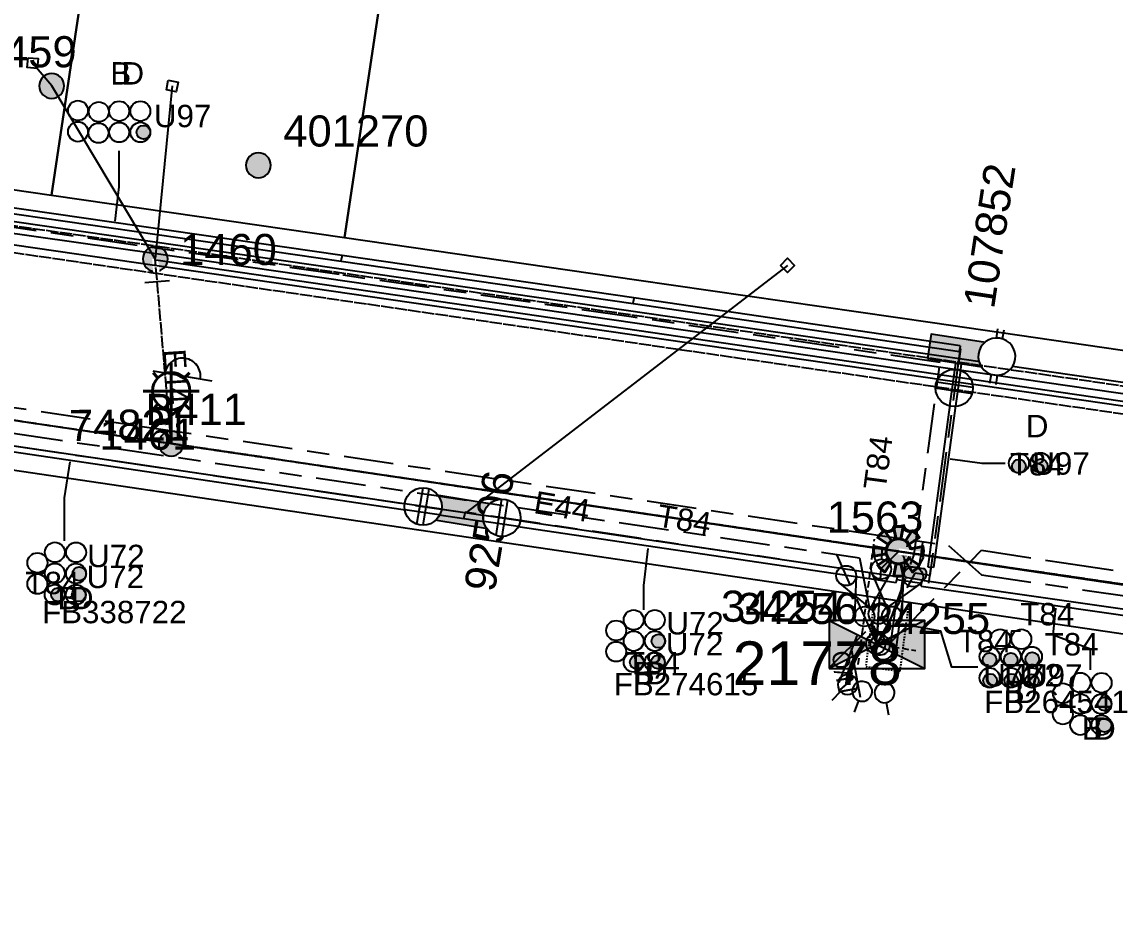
# Model space of a CAD drawing. Header units: metres. Extents: x 303290 to 305422, y 6242588 to 6244350.
# Drawn here: x 304492 to 304579.8, y 6243060.1 to 6243131.3 of the extents above; entities that cross this region are included whole.
import ezdxf
from ezdxf.enums import TextEntityAlignment as Align

# ---------------------------------------------------------------- set-up
doc = ezdxf.new("R2010")
doc.units = ezdxf.units.M
for name, pattern in [('Cable Exist OH', [1, 1, 0]), ('Cable Exist UG', [8.2, 4, -1.2, 1.8, -1.2]), ('DASHED', [0.75, 0.5, -0.25]), ('HIDDEN', [0.375, 0.25, -0.125]), ('HIDDEN2', [0.1875, 0.125, -0.0625])]:
    doc.linetypes.add(name, pattern=pattern)
doc.layers.get('0').update_dxf_attribs({"color": 6})
for name, color, linetype in [('Cadastre Land Parcels_SP_EXT', 9, 'Continuous'), ('Cadastre Other Property_SP_EXT', 9, 'HIDDEN'), ('Duct_SP_EXT', 7, 'Continuous'), ('Equip_HV_EXT', 7, 'Continuous'), ('Equip_LV_EXT', 7, 'Continuous'), ('Equip_SP_HV_EXT', 7, 'Continuous'), ('Equip_SP_SL_EXT', 7, 'Continuous'), ('Mains_HV_EXT', 7, 'Continuous'), ('Mains_LV_EXT', 7, 'Continuous'), ('Mains_SL_EXT', 7, 'Continuous'), ('Mains_TR_EXT', 7, 'Continuous'), ('OH_Details_SP_MISC', 7, 'Continuous'), ('Services_SP_EXT', 7, 'Continuous'), ('Sub_SP_EXT', 7, 'Continuous'), ('SupportsOH_SP_TR_HV_LV_SL_EXT', 7, 'Continuous'), ('SupportsUG_SP_LV_EXT', 7, 'Continuous'), ('Trench_SP_EXT', 7, 'Continuous'), ('UNKNOWN_FEATURES', 1, 'DASHED')]:
    doc.layers.add(name, color=color, linetype=linetype)
doc.styles.add('iecARIAL', font='arial.ttf', dxfattribs={"height": 2})
doc.styles.add('POLE_LABEL', font='arial.ttf')
doc.styles.get("Standard").update_dxf_attribs({"font": 'arial.ttf'})
doc.styles.add('SWITCH_LABEL', font='arial.ttf', dxfattribs={"height": 2.5})
doc.linetypes.add('Cable E OH', pattern='A,9.4,["E",Standard,S=1.7,R=0,X=0,Y=-1],0', length=9.4)
doc.linetypes.add('Cable P UG', pattern='A,6,-0.5,["P",Standard,S=1.7,R=0,X=0.5,Y=-1],-2.9', length=9.4)

# ---------------------------------------------------------------- blocks, each defined once
blk = doc.blocks.new('SUB_PADMOUNT_EXT')
for points in [[(0, 0), (-3.84, 1.92), (-3.84, -1.92)], [(0, 0), (3.84, 1.92), (3.84, -1.92)]]:
    blk.add_hatch(color=256).paths.add_polyline_path(points)
for p, q in [((3.84, 1.92), (-3.84, -1.92)), ((-3.84, 1.92), (3.84, -1.92))]:
    blk.add_line(p, q)
blk.add_lwpolyline([(-3.84, -1.92), (3.84, -1.92), (3.84, 1.92), (-3.84, 1.92)], close=True)
for tag, height, flags, p in [('ASSET_NUM', 3.5, 8, (2, 2)), ('STREET_CODE', 0.2, 9, (1.5, 0)), ('OPERATING_VOLTAGE', 0.2, 9, (1.5, -0.6)), ('ORIENTATION', 0.2, 9, (1.5, -0.8)), ('CONSTRUCTED_VOLTAGE', 0.2, 9, (1.5, -0.2)), ('NO_PHASES', 0.2, 9, (1.5, -0.4)), ('OWNED_BY', 0.2, 9, (1.5, -1)), ('OPERATED_BY', 0.2, 9, (1.5, -1.2)), ('SECONDARY_VOLTAGE', 0.2, 9, (1.5, -1.6)), ('STATE', 0.2, 9, (1.5, -1.8)), ('MAINTAINED_BY', 0.2, 9, (1.5, -1.4)), ('SUBSTATION_TYPE', 0.2, 9, (1.5, -2.2)), ('USAGE', 0.2, 9, (1.5, -2.4)), ('PARENT', 0.2, 9, (1.5, -2)), ('LEGEND', 0.2, 9, (1.5, -2.6)), ('Z', 0.2, 1, (1.5, -3.6)), ('STREETNAME', 0.2, 9, (1.5, -3)), ('SUBURB', 0.2, 9, (1.5, -3.2)), ('LOCATION', 0.2, 9, (1.5, -2.8)), ('NOTES', 0.2, 9, (1.5, -3.4))]:
    blk.add_attdef(tag, text='', height=height, dxfattribs=dict(flags=flags)).set_placement(p, align=Align.MIDDLE_LEFT)
blk = doc.blocks.new('PILLAR_EXT')
blk.add_hatch(color=256).paths.add_polyline_path([(-2.475, 0.99), (-2.475, -0.99), (2.475, -0.99), (2.475, 0.99)])
blk.add_lwpolyline([(-2.475, -0.99), (2.475, -0.99), (2.475, 0.99), (-2.475, 0.99)], close=True)
at = {"style": 'iecARIAL', "flags": 8}
blk.add_attdef('ASSET_NUM', (1.5, 3.5), '', height=2.5, dxfattribs=at)
for tag, p, flags in [('OWNED_BY', (0, -0.2), 9), ('STATE', (0, -0.4), 9), ('SUPPORT_TYPE', (0, -0.6), 9), ('USAGE', (0, -0.8), 9), ('LEGEND', (0, -1), 9), ('STREETNAME', (0, -1.8), 9), ('LOCATION', (0, -1.2), 9), ('NOTES', (0, -1.4), 9), ('PARENT', (0, -1.6), 9), ('SUBURB', (0, -2), 1)]:
    blk.add_attdef(tag, p, '', height=0.2, dxfattribs=dict(flags=flags))
blk = doc.blocks.new('DUCT_EXT')
blk.add_circle((0, 0.8), 0.8)
at = {"flags": 1}
blk.add_attdef('Z', (0, 0), '', height=0.2, dxfattribs=at)
at = {"flags": 9}
for tag, p in [('DUCT_CODE', (0, 0)), ('XSECT_TYPE', (0, -0.2)), ('STATE', (0, -0.6)), ('FB_REFERENCE', (0, -0.4)), ('NOTES', (0, -0.8))]:
    blk.add_attdef(tag, text='', height=0.2, dxfattribs=at).set_placement(p, align=Align.MIDDLE_LEFT)
blk = doc.blocks.new('SL_LANTERN_EXT')
at = {"lineweight": 40}
for p, q in [((0, 1.968), (0, 6.468)), ((-1.459, 5.676), (-1.061, 5.278)), ((1.458, 5.676), (1.06, 5.278)), ((-2.25, 4.218), (2.25, 4.218)), ((-1.459, 2.759), (-1.061, 3.157)), ((0, 0), (0, 2.721)), ((1.458, 2.759), (1.06, 3.157))]:
    blk.add_line(p, q, dxfattribs=at)
blk.add_circle((0, 4.218), 1.5, dxfattribs=at)
at = {"style": 'iecARIAL', "flags": 8}
blk.add_attdef('ASSET_NUM', (1.5, 1.5), '', height=2.5, dxfattribs=at)
for tag, p, height, flags in [('CONSTRUCTED_VOLTAGE', (0.981, -0.653), 0.2, 9), ('CONTROL_TYPE', (0.981, -0.853), 0.2, 9), ('LANTERN_PURPOSE', (0.981, -1.053), 0.2, 9), ('LNUMBER', (2.181, -3.253), 2.5, 8), ('OPERATING_VOLTAGE', (0.981, -1.653), 0.2, 9), ('ORIENTATION', (0.981, -1.853), 0.2, 9), ('LANTERN_TYPE', (0.981, -1.253), 0.2, 9), ('NO_PHASES', (0.981, -1.453), 0.2, 9), ('OWNED_BY', (0.981, -2.053), 0.2, 9), ('STATE', (0.981, -2.253), 0.2, 9), ('CEXIST', (0.981, -2.653), 0.2, 9), ('USAGE', (0.981, -2.453), 0.2, 9), ('CNEW', (0.981, -2.853), 0.2, 9), ('CNUMBER', (0.981, -3.053), 0.2, 9), ('CREMOVE', (0.981, -3.253), 0.2, 9), ('CREPLACE', (0.981, -3.453), 0.2, 9), ('LKINGHEIGHT', (0.981, -3.653), 0.2, 9), ('LBRACKET', (0.981, -3.853), 0.2, 9), ('LBRACKETVOCAB', (0.981, -4.053), 0.2, 9), ('LCATEGORY', (0.981, -4.253), 0.2, 9), ('LCHARGE1', (0.981, -4.453), 0.2, 9), ('LCHARGE1PERCENT', (0.981, -4.653), 0.2, 9), ('LCHARGE2', (0.981, -4.853), 0.2, 9), ('LCHARGE2PERCENT', (0.981, -5.053), 0.2, 9), ('LCHARGE3', (0.981, -5.253), 0.2, 9), ('LCHARGE3PERCENT', (0.981, -5.453), 0.2, 9), ('LEXIST', (0.981, -5.653), 0.2, 9), ('LLAMP', (0.981, -5.853), 0.2, 9), ('LLAMPVOCAB', (0.981, -6.053), 0.2, 9), ('LMAST', (0.981, -6.253), 0.2, 9), ('LMASTVOCAB', (0.981, -6.453), 0.2, 9), ('LNEW', (0.981, -6.653), 0.2, 9), ('LANTNUMBER', (0.981, -6.853), 0.2, 9), ('LOUTREACH', (0.981, -7.253), 0.2, 9), ('LOUTREACHVOCAB', (0.981, -7.453), 0.2, 9), ('LRATECODE', (0.981, -7.653), 0.2, 9), ('LREMOVE', (0.981, -7.853), 0.2, 9), ('LREPLACE', (0.981, -8.053), 0.2, 9), ('LTYPE', (0.981, -8.253), 0.2, 9), ('LTYPEVOCAB', (0.981, -8.453), 0.2, 9), ('LEGEND', (0.981, -8.653), 0.2, 9), ('LOCATION', (0.981, -8.853), 0.2, 9), ('STREETNAME', (0.981, -9.253), 0.2, 9), ('SUBURB', (0.981, -9.453), 0.2, 1), ('NOTES', (0.981, -9.053), 0.2, 9)]:
    blk.add_attdef(tag, p, '', height=height, dxfattribs=dict(flags=flags))
blk = doc.blocks.new('SL_NIGHTWATCH_EXT')
at = {"lineweight": 40}
h = blk.add_hatch(color=256, dxfattribs=at)
h.paths.add_polyline_path([(0.387, 1.962, 0.098491), (-0.394, 1.961), (-0.197, 0.98, -0.098491), (0.193, 0.981)])
h.paths.add_polyline_path([(0.554, 0.832, -0.098491), (0.83, 0.557), (1.661, 1.114, 0.098491), (1.108, 1.665)])
h.paths.add_polyline_path([(0.98, 0.197, -0.098491), (0.981, -0.193), (1.962, -0.387, 0.098491), (1.961, 0.394)])
h.paths.add_polyline_path([(0.832, -0.554, -0.098491), (0.557, -0.83), (1.114, -1.661, 0.098491), (1.665, -1.108)])
h.paths.add_polyline_path([(-0.193, -0.981), (-0.387, -1.962, 0.098491), (0.394, -1.961), (0.197, -0.98, -0.098491)])
h.paths.add_polyline_path([(-0.83, -0.557), (-1.661, -1.114, 0.098491), (-1.108, -1.665), (-0.554, -0.832, -0.098491)])
h.paths.add_polyline_path([(-0.981, 0.193), (-1.962, 0.387, 0.098491), (-1.961, -0.394), (-0.98, -0.197, -0.098491)])
h.paths.add_polyline_path([(-1.114, 1.661, 0.098491), (-1.665, 1.108), (-0.832, 0.554, -0.098491), (-0.557, 0.83)])
for p, q in [((-1.165, 1.626), (-1.165, 1.626, 0)), ((-1.103, 1.644), (-1.103, 1.644, 0)), ((1.082, 1.626), (1.082, 1.626, 0)), ((-0.856, -0.574), (-0.856, -0.574, 0)), ((0.819, -0.574), (0.819, -0.574, 0)), ((1.965, -0.374), (1.965, -0.374, 0)), ((1.131, -1.65), (1.131, -1.65, 0))]:
    blk.add_line(p, q, dxfattribs=at)
for points in [[(-0.197, 0.98, -0.098491), (0.193, 0.981), (0.387, 1.962, 0.098491), (-0.394, 1.961)], [(-0.557, 0.83, 0.098491), (-0.832, 0.554), (-1.665, 1.108, -0.098491), (-1.114, 1.661)], [(0.83, 0.557), (1.661, 1.114, 0.098491), (1.108, 1.665), (0.554, 0.832, -0.098491)], [(-0.981, 0.193, 0.098491), (-0.98, -0.197), (-1.961, -0.394, -0.098491), (-1.962, 0.387)], [(0.981, -0.193), (1.962, -0.387, 0.098491), (1.961, 0.394), (0.98, 0.197, -0.098491)], [(-0.83, -0.557, 0.098491), (-0.554, -0.832), (-1.108, -1.665, -0.098491), (-1.661, -1.114)], [(0.557, -0.83), (1.114, -1.661, 0.098491), (1.665, -1.108), (0.832, -0.554, -0.098491)], [(0.197, -0.98), (0.394, -1.961, -0.098491), (-0.387, -1.962), (-0.193, -0.981, 0.098491)]]:
    blk.add_lwpolyline(points, format="xyb", close=True, dxfattribs=at)
blk.add_circle((0, 0), 1, dxfattribs=at)
blk = doc.blocks.new('CCP_EXT')
at = {"flags": 9}
for tag, p in [('STATE', (0, -1.8)), ('USAGE', (0, -1.2)), ('LEGEND', (0, -1.4)), ('LIFE_SUPPORT', (0, -1.6)), ('NOTES', (0, -2))]:
    blk.add_attdef(tag, text='', height=0.2, dxfattribs=at).set_placement(p, align=Align.MIDDLE_LEFT)
blk.add_wipeout([(0, 0.566), (0.566, 0), (0, -0.566), (-0.566, 0)])
blk.add_lwpolyline([(-0.566, 0), (0, 0.566), (0.566, 0), (0, -0.566), (-0.566, 0)])
at = {"flags": 1}
blk.add_attdef('Z', (0, 0), '', height=0.2, dxfattribs=at)
at = {"flags": 9}
for tag, p in [('CCP_TYPE', (0, 0)), ('OPERATING_VOLTAGE', (0, -0.6)), ('ORIENTATION', (0, -0.8)), ('CONSTRUCTED_VOLTAGE', (0, -0.2)), ('NO_PHASES', (0, -0.4)), ('OWNED_BY', (0, -1))]:
    blk.add_attdef(tag, text='', height=0.2, dxfattribs=at).set_placement(p, align=Align.MIDDLE_LEFT)
blk = doc.blocks.new('POLE_EXT')
blk.add_hatch(color=256).paths.add_polyline_path([(-1, 0, 1), (1, 0, 1)])
blk.add_lwpolyline([(-1, 0, 1), (1, 0, 1)], format="xyb", close=True)
for tag, height, flags, p in [('pNumber', 2.5, 8, (-17.84, 2.067)), ('OWNED_BY', 0.2, 9, (1.355, -0.4)), ('SPECIAL_USE', 0.2, 9, (1.355, -0.8)), ('PARENT', 0.2, 9, (1.355, -0.6)), ('cLV', 0.2, 9, (1.355, -1.4)), ('STATE', 0.2, 9, (1.355, -1)), ('hDepth', 0.2, 9, (1.355, -1.6)), ('hDia', 0.2, 9, (1.355, -1.8)), ('USAGE', 0.2, 9, (1.355, -1.2)), ('cHV', 0.2, 9, (1.355, -2)), ('LBRACKET', 0.2, 9, (1.355, -2.2)), ('LExisting', 0.2, 9, (1.355, -2.4)), ('LANTNUMBER', 0.2, 9, (1.355, -2.6)), ('cLinedev', 0.2, 9, (1.355, -3.4)), ('LOther', 0.2, 9, (1.355, -2.8)), ('LRemove', 0.2, 9, (1.355, -3)), ('LEGEND', 0.2, 9, (1.355, -3.2)), ('LOCATION', 0.2, 9, (1.355, -3.6)), ('pExisting', 0.2, 9, (1.355, -3.8)), ('pFooting', 0.2, 9, (1.355, -4.4)), ('PFNUMBER', 0.2, 9, (1.355, -4)), ('NEWPFNUMBER', 0.2, 9, (1.355, -4.2)), ('pNew', 0.2, 9, (1.355, -4.6)), ('pRelocate', 0.2, 9, (1.355, -5)), ('pRemove', 0.2, 9, (1.355, -5.2)), ('cspan', 0.2, 9, (1.355, -6)), ('STREETNAME', 0.2, 9, (1.355, -6.2)), ('pReplace', 0.2, 9, (1.355, -5.4)), ('pStay', 0.2, 9, (1.355, -5.6)), ('pType', 0.2, 9, (1.355, -5.8)), ('SUBURB', 0.2, 9, (1.355, -6.4)), ('OPERATED_BY', 0.2, 9, (1.355, -7.014)), ('NOTES', 0.2, 9, (1.355, -6.6)), ('MAINTAINED_BY', 0.2, 9, (1.355, -6.814))]:
    blk.add_attdef(tag, text='', height=height, dxfattribs=dict(flags=flags)).set_placement(p, align=Align.MIDDLE_LEFT)
at = {"style": 'POLE_LABEL'}
for tag, height, flags, p in [('ASSET_NUM', 2.5, 8, (2, 2)), ('STRUCTURE_PLANT_NUMBER', 0.2, 9, (1.355, 0.028)), ('STREET_CODE', 0.2, 9, (1.355, -0.2))]:
    blk.add_attdef(tag, text='', height=height, dxfattribs=dict(at, flags=flags)).set_placement(p, align=Align.MIDDLE_LEFT)
at = {"flags": 1}
blk.add_attdef('Z', (1.355, -7.328), '', height=0.2, dxfattribs=at)
blk = doc.blocks.new('LV_STJ_EXT')
h = blk.add_hatch(color=256)
edge = h.paths.add_edge_path()
edge.add_ellipse((-0.586, 0.131), major_axis=(0.226, 0.226), ratio=1, start_angle=44.99996, end_angle=135)
edge.add_line((-0.906, 0.131), (-0.906, -0.131))
edge.add_ellipse((-0.586, -0.131), major_axis=(0.226, 0.226), ratio=1, start_angle=134.99996, end_angle=225)
edge.add_line((-0.586, -0.451), (0.586, -0.451))
edge.add_ellipse((0.586, -0.131), major_axis=(-0.226, 0.226), ratio=1, start_angle=134.99996, end_angle=225)
edge.add_line((0.906, -0.131), (0.906, 0.131))
edge.add_ellipse((0.586, 0.131), major_axis=(-0.226, 0.226), ratio=1, start_angle=224.99996, end_angle=315)
edge.add_line((0.586, 0.451), (-0.586, 0.451))
blk.add_lwpolyline([(-0.906, 0.131), (-0.906, -0.131, 0.414214), (-0.586, -0.451), (0.586, -0.451, 0.414214), (0.906, -0.131), (0.906, 0.131, 0.414214), (0.586, 0.451), (-0.586, 0.451, 0.414214)], format="xyb", close=True)
at = {"flags": 1}
blk.add_attdef('Z', (0, 0), '', height=0.2, dxfattribs=at)
at = {"flags": 9}
for tag, p in [('ORIENTATION', (0, 0)), ('USAGE', (0, -0.2)), ('LEGEND', (0, -0.4)), ('NOTES', (0, -0.6))]:
    blk.add_attdef(tag, text='', height=0.2, dxfattribs=at).set_placement(p, align=Align.MIDDLE_LEFT)
blk = doc.blocks.new('LV_UG_LINKS_CLOSED_EXT')
blk.add_wipeout([(-1.056, 1.057), (-1.18, 0.916), (-1.286, 0.761), (-1.371, 0.594), (-1.435, 0.417), (-1.476, 0.234), (-1.493, 0.047), (-1.487, -0.14), (-1.458, -0.326), (-1.406, -0.506), (-1.331, -0.678), (-1.236, -0.839), (-1.121, -0.988), (-0.988, -1.12), (-0.84, -1.235), (-0.679, -1.331), (-0.506, -1.406), (-0.326, -1.458), (-0.141, -1.487), (0.047, -1.493), (0.233, -1.476), (0.416, -1.435), (0.593, -1.371), (0.76, -1.286), (0.915, -1.181), (1.056, -1.057), (1.18, -0.916), (1.286, -0.761), (1.371, -0.594), (1.435, -0.417), (1.476, -0.234), (1.493, -0.047), (1.487, 0.14), (1.458, 0.326), (1.406, 0.506), (1.331, 0.678), (1.236, 0.839), (1.121, 0.988), (0.988, 1.12), (0.84, 1.235), (0.679, 1.331), (0.506, 1.406), (0.326, 1.458), (0.141, 1.487), (-0.047, 1.493), (-0.233, 1.476), (-0.416, 1.435), (-0.593, 1.371), (-0.76, 1.286), (-0.915, 1.181)])
for p, q in [((-0.25, -1.479), (-0.25, 1.479)), ((0.25, -1.479), (0.25, 1.479))]:
    blk.add_line(p, q)
blk.add_circle((0, 0), 1.5)
at = {"flags": 9}
for tag, p in [('ACTUAL_STATUS', (0, 0)), ('OPERATING_VOLTAGE', (0, -0.6)), ('ORIENTATION', (0, -0.8)), ('CONSTRUCTED_VOLTAGE', (0, -0.2)), ('NO_PHASES', (0, -0.4)), ('STATE', (0, -1)), ('SWITCH_TYPE', (0, -1.2)), ('USAGE', (0, -1.4)), ('NOTES', (0, -1.6))]:
    blk.add_attdef(tag, text='', height=0.2, dxfattribs=at).set_placement(p, align=Align.MIDDLE_LEFT)
at = {"flags": 1}
blk.add_attdef('Z', (0, 0), '', height=0.2, dxfattribs=at)
blk = doc.blocks.new('LV_UG_DFUSE_CLOSED_EXT')
for points in [[(1, 0), (0, 0)], [(5.04, 0.726), (2.156, -0.717)], [(5.049, -0.707), (2.156, 0.717)], [(6.2, 0.013), (7.2, 0.013)]]:
    blk.add_lwpolyline(points)
for centre in [(1.8, 0), (5.4, 0.011)]:
    blk.add_circle(centre, 0.8)
at = {"flags": 9}
for tag, p in [('ACTUAL_STATUS', (0, 0)), ('OPERATING_VOLTAGE', (0, -0.6)), ('ORIENTATION', (0, -0.8)), ('CONSTRUCTED_VOLTAGE', (0, -0.2)), ('NO_PHASES', (0, -0.4)), ('STATE', (0, -1)), ('SWITCH_TYPE', (0, -1.2)), ('USAGE', (0, -1.4)), ('NOTES', (0, -1.6))]:
    blk.add_attdef(tag, text='', height=0.2, dxfattribs=at).set_placement(p, align=Align.MIDDLE_LEFT)
at = {"flags": 1}
blk.add_attdef('Z', (0, 0), '', height=0.2, dxfattribs=at)
blk = doc.blocks.new('LV_UG_LINKS_OPEN_EXT')
for p, q in [((-0.249, 1.473), (-0.249, 2.22)), ((0.249, 1.473), (0.249, 2.22)), ((-0.249, -1.473), (-0.249, -2.22)), ((0.249, -1.473), (0.249, -2.22))]:
    blk.add_line(p, q)
at = {"flags": 9}
for tag, p in [('ACTUAL_STATUS', (0, 0)), ('OPERATING_VOLTAGE', (0, -0.6)), ('ORIENTATION', (0, -0.8)), ('CONSTRUCTED_VOLTAGE', (0, -0.2)), ('NO_PHASES', (0, -0.4)), ('STATE', (0, -1)), ('SWITCH_TYPE', (0, -1.2)), ('USAGE', (0, -1.4)), ('NOTES', (0, -1.6))]:
    blk.add_attdef(tag, text='', height=0.2, dxfattribs=at).set_placement(p, align=Align.MIDDLE_LEFT)
at = {"flags": 1}
blk.add_attdef('Z', (0, 0), '', height=0.2, dxfattribs=at)
blk.add_wipeout([(-0.249, 1.473), (-0.432, 1.43), (-0.608, 1.365), (-0.774, 1.278), (-0.928, 1.171), (-1.067, 1.045), (-1.19, 0.903), (-1.294, 0.747), (-1.377, 0.579), (-1.439, 0.402), (-1.478, 0.218), (-1.494, 0.031), (-1.486, -0.156), (-1.455, -0.341), (-1.4, -0.521), (-1.324, -0.692), (-1.227, -0.853), (-1.11, -1), (-0.976, -1.131), (-0.827, -1.244), (-0.664, -1.338), (-0.491, -1.411), (-0.311, -1.461), (-0.125, -1.489), (0.062, -1.493), (0.249, -1.473), (0.432, -1.43), (0.608, -1.365), (0.774, -1.278), (0.928, -1.171), (1.067, -1.045), (1.19, -0.903), (1.294, -0.747), (1.377, -0.579), (1.439, -0.402), (1.478, -0.218), (1.494, -0.031), (1.486, 0.156), (1.455, 0.341), (1.4, 0.521), (1.324, 0.692), (1.227, 0.853), (1.11, 1), (0.976, 1.131), (0.827, 1.244), (0.664, 1.338), (0.491, 1.411), (0.311, 1.461), (0.125, 1.489), (-0.062, 1.493)])
blk.add_lwpolyline([(0, -1.494, 1), (0, 1.494, 1)], format="xyb", close=True)
blk = doc.blocks.new('HV_USL_CLOSED_EXT')
blk.add_line((2.4, 5.5), (-2.4, 5.5))
blk.add_lwpolyline([(1.44, 5.5, 0.414214), (0, 6.94, 0.414214), (-1.44, 5.5)], format="xyb")
for tag, height, flags, p in [('ASSET_NUM', 2.5, 8, (2, 2)), ('STREET_CODE', 0.2, 9, (1.5, 0)), ('ACTUAL_STATUS', 0.2, 9, (1.5, -0.2)), ('OPERATING_VOLTAGE', 0.2, 9, (1.5, -0.8)), ('CONSTRUCTED_VOLTAGE', 0.2, 9, (1.5, -0.4)), ('NO_PHASES', 0.2, 9, (1.5, -0.6)), ('ORIENTATION', 0.2, 9, (1.5, -1)), ('OWNED_BY', 0.2, 9, (1.5, -1.2)), ('OPERATED_BY', 0.2, 9, (1.5, -1.4)), ('STATE', 0.2, 9, (1.5, -1.8)), ('MAINTAINED_BY', 0.2, 9, (1.5, -1.6)), ('SWITCH_TYPE', 0.2, 9, (1.5, -2)), ('USAGE', 0.2, 9, (1.5, -2.2)), ('LEGEND', 0.2, 9, (1.5, -2.4)), ('LOCATION', 0.2, 9, (1.5, -2.6)), ('Z', 0.2, 1, (1.5, -3.6)), ('STREETNAME', 0.2, 9, (1.5, -2.8)), ('SUBURB', 0.2, 9, (1.5, -3)), ('NOTES', 0.2, 9, (1.5, -3.2)), ('LABEL_ALIGNMENT', 0.2, 9, (1.5, -3.4))]:
    blk.add_attdef(tag, text='', height=height, dxfattribs=dict(flags=flags)).set_placement(p, align=Align.MIDDLE_LEFT)
blk = doc.blocks.new('SWG_HOLEC_SU_NO_EXT')
blk.add_line((1.8, -2), (5.8, -2))
for points in [[(1, 0), (0, 0)], [(6.6, 0), (7.6, 0)]]:
    blk.add_lwpolyline(points)
for points in [[(1.8, -0.8, 1), (1.8, 0.8, 1)], [(5.8, -0.8, 1), (5.8, 0.8, 1)]]:
    blk.add_lwpolyline(points, format="xyb", close=True)
at = {"insert": (5.311, -3.639), "char_height": 1.4, "width": 3.88632, "attachment_point": 1, "rotation": 180}
blk.add_mtext('{\\fArial|b0|i0|c0|p34;N/O}', dxfattribs=at)
at = {"style": 'SWITCH_LABEL', "flags": 8}
blk.add_attdef('ASSET_NUM', text='', height=2.5, rotation=179.95437, dxfattribs=at).set_placement((-2.4, 0), align=Align.MIDDLE_LEFT)
at = {"flags": 1}
blk.add_attdef('Z', (0, 0), '', height=0.2, dxfattribs=at)
at = {"flags": 9}
for tag, p in [('ACTUAL_STATUS', (0, -0.4)), ('CONSTRUCTED_VOLTAGE', (0, -0.6)), ('NO_PHASES', (0, -0.8)), ('OPERATING_VOLTAGE', (0, -1)), ('ORIENTATION', (0, -1.2)), ('OWNED_BY', (0, -1.4)), ('STATE', (0, -1.8)), ('PARENT', (0, -1.6)), ('SWITCH_TYPE', (0, -2)), ('STREETNAME', (0, -2.6)), ('USAGE', (0, -2.2)), ('LOCATION', (0, -2.4)), ('SUBURB', (0, -2.8)), ('NOTES', (0, -3))]:
    blk.add_attdef(tag, text='', height=0.2, dxfattribs=at).set_placement(p, align=Align.MIDDLE_LEFT)
at = {"style": 'SWITCH_LABEL', "flags": 9}
blk.add_attdef('STREET_CODE', text='', height=0.2, dxfattribs=at).set_placement((0, -0.2), align=Align.MIDDLE_LEFT)
blk = doc.blocks.new('SWG_HOLEC_SU_EXT')
blk.add_line((1.8, -2), (5.8, -2))
for points in [[(1, 0), (0, 0)], [(6.6, 0), (7.6, 0)]]:
    blk.add_lwpolyline(points)
for points in [[(1.8, -0.8, 1), (1.8, 0.8, 1)], [(5.8, -0.8, 1), (5.8, 0.8, 1)]]:
    blk.add_lwpolyline(points, format="xyb", close=True)
at = {"style": 'SWITCH_LABEL', "flags": 8}
blk.add_attdef('ASSET_NUM', text='', height=2.5, rotation=179.95437, dxfattribs=at).set_placement((-2.4, 0), align=Align.MIDDLE_LEFT)
at = {"flags": 1}
blk.add_attdef('Z', (0, 0), '', height=0.2, dxfattribs=at)
at = {"flags": 9}
for tag, p in [('ACTUAL_STATUS', (0, -0.4)), ('CONSTRUCTED_VOLTAGE', (0, -0.6)), ('NO_PHASES', (0, -0.8)), ('OPERATING_VOLTAGE', (0, -1)), ('ORIENTATION', (0, -1.2)), ('OWNED_BY', (0, -1.4)), ('STATE', (0, -1.8)), ('PARENT', (0, -1.6)), ('SWITCH_TYPE', (0, -2)), ('STREETNAME', (0, -2.6)), ('USAGE', (0, -2.2)), ('LOCATION', (0, -2.4)), ('SUBURB', (0, -2.8)), ('NOTES', (0, -3))]:
    blk.add_attdef(tag, text='', height=0.2, dxfattribs=at).set_placement(p, align=Align.MIDDLE_LEFT)
at = {"style": 'SWITCH_LABEL', "flags": 9}
blk.add_attdef('STREET_CODE', text='', height=0.2, dxfattribs=at).set_placement((0, -0.2), align=Align.MIDDLE_LEFT)
blk = doc.blocks.new('End Shackle_EXT')
at = {"flags": 9}
for tag, p in [('ORIENTATION', (0, -0.8)), ('OWNED_BY', (0, -1)), ('STATE', (0, -1.2)), ('USAGE', (0, -1.4)), ('NOTES', (0, -1.6))]:
    blk.add_attdef(tag, text='', height=0.2, dxfattribs=at).set_placement(p, align=Align.MIDDLE_LEFT)
blk.add_wipeout([(0, 0.253), (1.815, 0.253), (1.815, -0.253), (0, -0.253)])
blk.add_line((1.815, -1), (1.815, 1))
at = {"flags": 1}
blk.add_attdef('Z', (0, 0), '', height=0.2, dxfattribs=at)
at = {"flags": 9}
for tag, p in [('CONNECTOR_TYPE', (0, 0)), ('OPERATING_VOLTAGE', (0, -0.6)), ('CONSTRUCTED_VOLTAGE', (0, -0.2)), ('NO_PHASES', (0, -0.4))]:
    blk.add_attdef(tag, text='', height=0.2, dxfattribs=at).set_placement(p, align=Align.MIDDLE_LEFT)
blk = doc.blocks.new('CABLE_LARGE_EXT')
h = blk.add_hatch(color=256)
edge = h.paths.add_edge_path()
edge.add_arc((0, 0.55), 0.55, 0, 360)
blk.add_circle((0, 0.55), 0.55)
at = {"flags": 1}
blk.add_attdef('Z', (0, 0), '', height=0.2, dxfattribs=at)
at = {"flags": 9}
for tag, p in [('COND_CODE', (0, 0)), ('XSECT_SIZE', (0, -0.6)), ('STATE', (0, -0.4)), ('FB_REFERENCE', (0, -0.2)), ('NOTES', (0, -0.8))]:
    blk.add_attdef(tag, text='', height=0.2, dxfattribs=at).set_placement(p, align=Align.MIDDLE_LEFT)

msp = doc.modelspace()

# ---------------------------------------------------------------- linework, layer by layer
at = {"layer": 'Cadastre Land Parcels_SP_EXT', "linetype": 'Continuous'}
for points in [[(304689.871, 6243229.166), (304703.597, 6243321.839), (304712.785, 6243383.87), (304724.473, 6243463.076), (304491.963, 6243432.532), (304485.28, 6243387.411), (304476.13, 6243325.625), (304458.707, 6243208.253), (304447.854, 6243124.176), (304470.947, 6243120.832), (304494.403, 6243117.433), (304506.875, 6243201.109), (304530.488, 6243197.608), (304537.285, 6243196.614), (304553.831, 6243194.162), (304577.557, 6243190.664), (304601.152, 6243187.129), (304624.791, 6243183.624), (304681.913, 6243175.153), (304689.871, 6243229.166)], [(304530.488, 6243197.608), (304506.875, 6243201.109), (304494.403, 6243117.433), (304517.952, 6243114.02), (304530.488, 6243197.608)], [(304537.285, 6243196.614), (304530.488, 6243197.608), (304517.952, 6243114.02), (304541.396, 6243110.624), (304565.157, 6243107.183), (304588.519, 6243103.797), (304601.152, 6243187.129), (304577.557, 6243190.664), (304553.831, 6243194.162), (304537.285, 6243196.614)], [(304660.398, 6243057.393), (304659.796, 6243063.829), (304656.01, 6243069.068), (304650.118, 6243071.867), (304395.338, 6243109.506), (304374.656, 6242968.897), (304610.225, 6242934.375), (304638.289, 6242930.262), (304660.398, 6243057.393)]]:
    msp.add_lwpolyline(points, close=True, dxfattribs=at)
at = {"layer": 'Cadastre Other Property_SP_EXT', "linetype": 'HIDDEN2'}
msp.add_lwpolyline([(304560.523, 6243085.108), (304559.805, 6243079.554), (304562.566, 6243079.198), (304563.288, 6243084.698), (304560.523, 6243085.108)], close=True, dxfattribs=at)
at = {"layer": 'Duct_SP_EXT'}
for p, q in [((304517.674, 6243112.092), (304517.708, 6243112.329)), ((304517.743, 6243112.567), (304517.708, 6243112.329)), ((304541.187, 6243109.171), (304517.743, 6243112.567)), ((304541.118, 6243108.696), (304517.674, 6243112.092)), ((304541.118, 6243108.696), (304541.152, 6243108.934)), ((304567.328, 6243104.837), (304541.118, 6243108.696)), ((304541.187, 6243109.171), (304541.152, 6243108.934)), ((304567.398, 6243105.312), (304541.187, 6243109.171)), ((304567.328, 6243104.837), (304567.363, 6243105.075)), ((304567.398, 6243105.312), (304567.363, 6243105.075)), ((304527.611, 6243091.938), (304527.576, 6243091.7)), ((304527.611, 6243091.938), (304527.576, 6243091.7)), ((304527.54, 6243091.463), (304527.576, 6243091.7)), ((304527.541, 6243091.463), (304527.576, 6243091.7)), ((304565.261, 6243087.512), (304565.023, 6243087.544)), ((304562.329, 6243086.793), (304562.294, 6243086.555)), ((304562.259, 6243086.318), (304562.294, 6243086.555)), ((304564.256, 6243086.025), (304564.29, 6243086.263)), ((304564.256, 6243086.025), (304586.981, 6243082.751)), ((304564.324, 6243086.5), (304564.29, 6243086.263)), ((304564.324, 6243086.5), (304587.05, 6243083.226)), ((304562.253, 6243084.844), (304561.772, 6243081.182)), ((304562.729, 6243084.781), (304562.248, 6243081.119)), ((304562.253, 6243084.844), (304562.491, 6243084.813)), ((304562.729, 6243084.781), (304562.491, 6243084.813)), ((304561.772, 6243081.182), (304562.01, 6243081.151)), ((304562.248, 6243081.119), (304562.01, 6243081.151))]:
    msp.add_line(p, q, dxfattribs=at)
for points in [[(304499.832, 6243120.976), (304499.832, 6243118.107), (304499.511, 6243115.341)], [(304495.452, 6243089.669), (304495.452, 6243093.117), (304495.902, 6243095.996)], [(304571.015, 6243095.869), (304569.157, 6243095.869), (304566.594, 6243096.207)], [(304541.972, 6243084.125), (304541.972, 6243086.075), (304542.341, 6243089.035)], [(304577.863, 6243079.299), (304577.863, 6243080.96), (304574.848, 6243082.082), (304575.086, 6243084.254)], [(304568.805, 6243079.512), (304566.715, 6243079.512), (304565.844, 6243082.412), (304562.716, 6243082.962)], [(304572.243, 6243082.395), (304571.51, 6243082.388), (304571.336, 6243081.278)]]:
    msp.add_lwpolyline(points, dxfattribs=at)
at = {"layer": 'Mains_HV_EXT', "linetype": 'Cable Exist OH'}
msp.add_lwpolyline([(304428.085, 6243108.735), (304504.024, 6243097.468)], dxfattribs=at)
at = {"layer": 'Mains_LV_EXT', "linetype": 'Cable Exist OH'}
msp.add_lwpolyline([(304428.085, 6243108.735), (304504.024, 6243097.468)], dxfattribs=at)
at = {"layer": 'Mains_LV_EXT', "linetype": 'Continuous'}
for points in [[(304503.835, 6243099.445, 0.339883), (304502.045, 6243097.763)], [(304560.441, 6243089.104, 0.243993), (304561.059, 6243087.435)]]:
    msp.add_lwpolyline(points, format="xyb", dxfattribs=at)
at = {"layer": 'Mains_LV_EXT', "linetype": 'Cable Exist UG'}
msp.add_lwpolyline([(304560.669, 6243081.302), (304563.786, 6243087.07)], dxfattribs=at)
at = {"layer": 'Trench_SP_EXT', "linetype": 'Cable Exist UG'}
for points in [[(304567.425, 6243105.077), (304567.261, 6243103.878)], [(304565.025, 6243087.563), (304564.843, 6243086.243)], [(304562.294, 6243086.555), (304564.29, 6243086.263)]]:
    msp.add_lwpolyline(points, dxfattribs=at)
msp.add_lwpolyline([(304562.537, 6243084.871), (304562.936, 6243087.778), (304562.936, 6243087.778, 0.27196), (304562.497, 6243088.859)], format="xyb", dxfattribs=at)
at = {"layer": 'UNKNOWN_FEATURES'}
for points in [[(304559.205, 6243079.733), (304559.525, 6243082.2), (304560.51, 6243089.781)], [(304563.182, 6243089.662), (304562.699, 6243085.942)], [(304562.01, 6243081.151), (304563.843, 6243080.835)]]:
    msp.add_lwpolyline(points, dxfattribs=at)

# ---------------------------------------------------------------- block references
at = {"layer": 'Duct_SP_EXT'}
for name, p, rotation in [('DUCT_EXT', (304497.338, 6243124.222), 90.00670038888971), ('DUCT_EXT', (304499.009, 6243124.118), 90.00670038888971), ('DUCT_EXT', (304500.647, 6243124.176), 90.00670038888971), ('DUCT_EXT', (304502.347, 6243124.177), 90.00670038888971), ('DUCT_EXT', (304497.338, 6243122.522), 90.00670038888971), ('DUCT_EXT', (304498.984, 6243122.423), 90.00670038888971), ('DUCT_EXT', (304500.648, 6243122.476), 90.00670038888971), ('DUCT_EXT', (304502.348, 6243122.477), 90.00670038888971), ('CABLE_LARGE_EXT', (304502.348, 6243122.476), 90.00670038888971), ('DUCT_EXT', (304495.484, 6243088.735), 89.7853036075964), ('DUCT_EXT', (304497.184, 6243088.728), 89.7853036075964), ('DUCT_EXT', (304494.081, 6243087.89), 89.7853036075964), ('DUCT_EXT', (304495.478, 6243087.035), 89.7853036075964), ('DUCT_EXT', (304497.178, 6243087.028), 89.7853036075964), ('CABLE_LARGE_EXT', (304497.192, 6243087.007), 90.22689787741281), ('DUCT_EXT', (304494.075, 6243086.19), 89.7853036075964), ('DUCT_EXT', (304495.472, 6243085.335), 89.7853036075964), ('CABLE_LARGE_EXT', (304495.472, 6243085.335), 90.22689787741281), ('DUCT_EXT', (304497.172, 6243085.328), 89.7853036075964), ('CABLE_LARGE_EXT', (304497.151, 6243085.328), 90.22689787741281), ('DUCT_EXT', (304541.965, 6243083.304), 90.00734021885917), ('DUCT_EXT', (304543.665, 6243083.304), 90.00734021885917), ('DUCT_EXT', (304540.565, 6243082.453), 90.00734021885917), ('DUCT_EXT', (304541.965, 6243081.603), 90.00734021885917), ('DUCT_EXT', (304543.665, 6243081.604), 90.00734021885917), ('DUCT_EXT', (304540.565, 6243080.753), 90.00734021885917), ('CABLE_LARGE_EXT', (304543.71, 6243081.602), 90.22689787741281), ('DUCT_EXT', (304541.965, 6243079.904), 90.00734021885917), ('DUCT_EXT', (304543.665, 6243079.904), 90.00734021885917), ('CABLE_LARGE_EXT', (304541.965, 6243079.904), 90.00734021885917), ('CABLE_LARGE_EXT', (304543.669, 6243079.923), 90.22689787741281), ('DUCT_EXT', (304577.849, 6243078.252), 89.78853206057545), ('DUCT_EXT', (304579.549, 6243078.246), 89.78853206057545), ('DUCT_EXT', (304576.446, 6243077.408), 89.78853206057545), ('DUCT_EXT', (304577.843, 6243076.553), 89.78853206057545), ('DUCT_EXT', (304579.543, 6243076.546), 89.78853206057545), ('CABLE_LARGE_EXT', (304579.543, 6243076.546), 90.00670038888971), ('DUCT_EXT', (304576.44, 6243075.708), 89.78853206057545), ('DUCT_EXT', (304577.837, 6243074.853), 89.78853206057545), ('DUCT_EXT', (304579.537, 6243074.846), 89.78853206057545), ('CABLE_LARGE_EXT', (304579.541, 6243074.845), 90.22689787741281)]:
    msp.add_blockref(name, p, dxfattribs=dict(at, rotation=rotation))
for name, p in [('DUCT_EXT', (304572.112, 6243095.098)), ('DUCT_EXT', (304573.831, 6243095.137)), ('CABLE_LARGE_EXT', (304572.112, 6243095.098)), ('CABLE_LARGE_EXT', (304573.865, 6243095.135)), ('DUCT_EXT', (304570.606, 6243080.953)), ('DUCT_EXT', (304572.306, 6243080.953)), ('DUCT_EXT', (304569.756, 6243079.553)), ('CABLE_LARGE_EXT', (304569.756, 6243079.553)), ('DUCT_EXT', (304571.456, 6243079.553)), ('CABLE_LARGE_EXT', (304571.456, 6243079.553)), ('DUCT_EXT', (304573.156, 6243079.553)), ('CABLE_LARGE_EXT', (304573.175, 6243079.61)), ('DUCT_EXT', (304569.756, 6243077.853)), ('CABLE_LARGE_EXT', (304569.795, 6243077.876)), ('DUCT_EXT', (304571.456, 6243077.853)), ('CABLE_LARGE_EXT', (304571.495, 6243077.876)), ('DUCT_EXT', (304573.156, 6243077.853)), ('CABLE_LARGE_EXT', (304573.156, 6243077.853))]:
    msp.add_blockref(name, p, dxfattribs=at)
at = {"layer": 'Equip_HV_EXT'}
ref = msp.add_blockref('SWG_HOLEC_SU_NO_EXT', (304560.291, 6243083.155), dxfattribs=dict(at, rotation=280.20292244839))
ref.add_attrib('ASSET_NUM', '34254', dxfattribs={"layer": '0', "height": 2.5, "style": 'SWITCH_LABEL'}).set_placement((304557.892, 6243084.405), align=Align.MIDDLE_RIGHT)
ref = msp.add_blockref('SWG_HOLEC_SU_EXT', (304561.612, 6243082.973), dxfattribs=dict(at, rotation=248.8501767360223))
ref.add_attrib('ASSET_NUM', '34256', dxfattribs={"layer": '0', "height": 2.5, "style": 'SWITCH_LABEL'}).set_placement((304559.213, 6243084.223), align=Align.MIDDLE_RIGHT)
ref = msp.add_blockref('SWG_HOLEC_SU_EXT', (304562.486, 6243082.173), dxfattribs=dict(at, rotation=224.557473055127))
ref.add_attrib('ASSET_NUM', '34255', dxfattribs={"layer": '0', "height": 2.5, "style": 'SWITCH_LABEL'}).set_placement((304560.087, 6243083.423), align=Align.MIDDLE_LEFT)
at = {"layer": 'Equip_LV_EXT'}
for name, p, rotation in [('LV_UG_DFUSE_CLOSED_EXT', (304560.445, 6243081.929), 114.0472769318979), ('LV_UG_DFUSE_CLOSED_EXT', (304560.724, 6243081.988), 86.48233960159077), ('LV_UG_DFUSE_CLOSED_EXT', (304561.05, 6243082.007), 61.60873143657044), ('LV_STJ_EXT', (304563.778, 6243087.055), 351.188291267378)]:
    msp.add_blockref(name, p, dxfattribs=dict(at, rotation=rotation))
at = {"layer": 'Equip_SP_HV_EXT'}
ref = msp.add_blockref('HV_USL_CLOSED_EXT', (304504.024, 6243097.468), dxfattribs=dict(at, rotation=350.4402537341762))
ref.add_attrib('ASSET_NUM', 'B411', dxfattribs={"layer": '0', "height": 2.5}).set_placement((304506.024, 6243098.218), align=Align.BOTTOM_CENTER)
at = {"layer": 'Equip_SP_SL_EXT'}
ref = msp.add_blockref('SL_LANTERN_EXT', (304504.024, 6243097.468), dxfattribs=at)
ref.add_attrib('ASSET_NUM', '74821', dxfattribs={"layer": '0', "height": 2.5, "rotation": 0.24495, "style": 'iecARIAL'}).set_placement((304505.524, 6243098.968), align=Align.MIDDLE_RIGHT)
msp.add_blockref('SL_NIGHTWATCH_EXT', (304562.437, 6243088.813), dxfattribs=at)
at = {"layer": 'Sub_SP_EXT'}
ref = msp.add_blockref('SUB_PADMOUNT_EXT', (304560.712, 6243081.328), dxfattribs=at)
ref.add_attrib('ASSET_NUM', '21778', dxfattribs={"layer": '0', "height": 3.5}).set_placement((304562.712, 6243081.578), align=Align.TOP_RIGHT)
at = {"layer": 'SupportsOH_SP_TR_HV_LV_SL_EXT'}
ref = msp.add_blockref('POLE_EXT', (304511.031, 6243119.831), dxfattribs=at)
ref.add_attrib('ASSET_NUM', '401270', dxfattribs={"layer": '0', "height": 2.5, "style": 'POLE_LABEL'}).set_placement((304513.031, 6243120.581), align=Align.BOTTOM_LEFT)
ref = msp.add_blockref('POLE_EXT', (304502.744, 6243112.305), dxfattribs=at)
ref.add_attrib('ASSET_NUM', '1460', dxfattribs={"layer": '0', "height": 2.5, "rotation": 0.04511, "style": 'POLE_LABEL'}).set_placement((304504.744, 6243113.055), align=Align.MIDDLE_LEFT)
ref = msp.add_blockref('POLE_EXT', (304504.024, 6243097.468), dxfattribs=at)
ref.add_attrib('ASSET_NUM', '1461', dxfattribs={"layer": '0', "height": 2.5, "rotation": 359.96487, "style": 'POLE_LABEL'}).set_placement((304506.024, 6243098.218), align=Align.MIDDLE_RIGHT)
ref = msp.add_blockref('POLE_EXT', (304562.437, 6243088.813), dxfattribs=at)
ref.add_attrib('ASSET_NUM', '1563', dxfattribs={"layer": '0', "height": 2.5, "style": 'POLE_LABEL'}).set_placement((304564.437, 6243089.563), align=Align.BOTTOM_RIGHT)
at = {"layer": 'SupportsUG_SP_LV_EXT'}
ref = msp.add_blockref('PILLAR_EXT', (304567.37, 6243104.907), dxfattribs=dict(at, rotation=351.3748579292323))
ref.add_attrib('ASSET_NUM', '107852', dxfattribs={"layer": '0', "height": 2.5, "rotation": 81.37486, "style": 'iecARIAL'}).set_placement((304568.87, 6243108.407), align=Align.MIDDLE_LEFT)
ref = msp.add_blockref('PILLAR_EXT', (304527.639, 6243091.948), dxfattribs=dict(at, rotation=350.4419544828285))
ref.add_attrib('ASSET_NUM', '92506', dxfattribs={"layer": '0', "height": 2.5, "rotation": 80.47818, "style": 'iecARIAL'}).set_placement((304529.139, 6243095.448), align=Align.TOP_RIGHT)

# ---------------------------------------------------------------- texts
at = {"layer": 'Duct_SP_EXT'}
for s, p in [('B', (304499.134, 6243126.313)), ('D', (304500.034, 6243126.313)), ('U97', (304502.639, 6243122.885)), ('D', (304572.667, 6243097.973)), ('T84', (304571.381, 6243094.911)), ('U97', (304573.185, 6243094.971)), ('U72', (304497.274, 6243087.54)), ('U72', (304497.233, 6243085.861)), ('T84', (304492.319, 6243085.369)), ('B', (304494.899, 6243084.159)), ('D', (304495.968, 6243084.159)), ('FB338722', (304493.65, 6243083.035)), ('T84', (304572.219, 6243082.865)), ('U72', (304543.792, 6243082.134)), ('U72', (304543.751, 6243080.455)), ('T84', (304567.201, 6243080.71)), ('T84', (304574.174, 6243080.449)), ('B', (304541.179, 6243078.123)), ('D', (304542.078, 6243078.123)), ('U72', (304569.242, 6243077.957)), ('U72', (304570.942, 6243077.957)), ('U97', (304572.6, 6243077.937)), ('FB274615', (304539.568, 6243077.246)), ('B', (304570.896, 6243076.616)), ('D', (304571.796, 6243076.616)), ('FB264541', (304569.323, 6243075.813)), ('B', (304577.169, 6243073.671)), ('D', (304578.069, 6243073.671))]:
    msp.add_text(s, height=1.8, dxfattribs=at).set_placement(p)
msp.add_text('T84', height=1.8, rotation=0.25693, dxfattribs=at).set_placement((304540.563, 6243078.916))
at = {"layer": 'Mains_LV_EXT'}
for s, rotation, p in [('E44', 273.77721, (304503.373, 6243105.018)), ('T84', 82.41137, (304561.398, 6243093.677)), ('E44', 350.46707, (304533.062, 6243091.898)), ('T84', 350.44197, (304542.946, 6243090.835))]:
    msp.add_text(s, height=1.8, rotation=rotation, dxfattribs=at).set_placement(p)

# ---------------------------------------------------------------- next in the draw order: block references
at = {"layer": 'Services_SP_EXT'}
for p, rotation in [((304492.897, 6243128.032), 309.8717856297826), ((304504.107, 6243126.198), 303.9683328238761)]:
    msp.add_blockref('CCP_EXT', p, dxfattribs=dict(at, rotation=rotation))
msp.add_blockref('CCP_EXT', (304553.527, 6243111.785), dxfattribs=at)

# ---------------------------------------------------------------- next in the draw order: linework, layer by layer
at = {"layer": 'Mains_HV_EXT', "linetype": 'Cable P UG'}
for points in [[(303316.158, 6243314.487), (303386.863, 6243281.607), (303794.288, 6243219.604), (304221.324, 6243156.236), (304272.281, 6243147.005), (304350.816, 6243135.669), (304587.212, 6243101.434), (304667.408, 6243090.101), (304762.136, 6243074.17), (304886.507, 6243055.747), (304981.35, 6243043.75), (305056.063, 6243033.775), (305128.954, 6243023.272), (305191.754, 6243014.333), (305205.335, 6243078.024), (305286.782, 6243407.486)], [(304205.673, 6243143.193), (304269.879, 6243133.67), (304347.174, 6243120.674), (304428.085, 6243108.735), (304515.937, 6243095.701), (304597.008, 6243083.673), (304668.867, 6243073.012), (304747.807, 6243061.328), (304835.762, 6243048.422), (304887.284, 6243042.081), (304981.495, 6243026.95), (305064.158, 6243017.183), (305151.889, 6243004.929), (305219.076, 6242995.611), (305307.222, 6242983.401), (305395.579, 6242971.208), (305421.272, 6243010.877)]]:
    msp.add_lwpolyline(points, dxfattribs=at)
at = {"layer": 'Services_SP_EXT'}
for points in [[(304502.744, 6243112.305), (304494.428, 6243126.199), (304492.897, 6243128.032)], [(304504.106, 6243126.198), (304502.744, 6243112.305)]]:
    msp.add_lwpolyline(points, dxfattribs=at)

# ---------------------------------------------------------------- next in the draw order: block references
at = {"layer": 'SupportsOH_SP_TR_HV_LV_SL_EXT'}
ref = msp.add_blockref('POLE_EXT', (304494.428, 6243126.199), dxfattribs=at)
ref.add_attrib('ASSET_NUM', '1459', dxfattribs={"layer": '0', "height": 2.5, "rotation": 0.00764, "style": 'POLE_LABEL'}).set_placement((304496.428, 6243126.949), align=Align.BOTTOM_RIGHT)

# ---------------------------------------------------------------- next in the draw order: block references
at = {"layer": 'Equip_LV_EXT'}
for p, rotation in [((304566.917, 6243101.941), 81.31071872131096), ((304524.254, 6243092.415), 350.4419544828285), ((304530.589, 6243091.509), 351.0884215725216)]:
    msp.add_blockref('LV_UG_LINKS_CLOSED_EXT', p, dxfattribs=dict(at, rotation=rotation))
at = {"layer": 'Mains_LV_EXT'}
for p, rotation in [((304502.744, 6243112.305), 274.9307448349892), ((304562.458, 6243088.8), 351.6617519136191)]:
    msp.add_blockref('End Shackle_EXT', p, dxfattribs=dict(at, rotation=rotation))

# ---------------------------------------------------------------- next in the draw order: linework, layer by layer
at = {"layer": 'Duct_SP_EXT'}
for p, q in [((304517.674, 6243112.092), (304469.077, 6243119.134)), ((304517.743, 6243112.567), (304469.146, 6243119.609)), ((304567.003, 6243103.92), (304564.785, 6243087.576)), ((304567.478, 6243103.855), (304565.261, 6243087.512)), ((304567.003, 6243103.92), (304567.24, 6243103.887)), ((304567.478, 6243103.855), (304567.24, 6243103.887)), ((304461.789, 6243101.651), (304527.611, 6243091.938)), ((304461.718, 6243101.176), (304527.541, 6243091.463)), ((304527.611, 6243091.938), (304562.329, 6243086.793)), ((304527.54, 6243091.463), (304562.259, 6243086.318)), ((304564.785, 6243087.576), (304565.023, 6243087.544))]:
    msp.add_line(p, q, dxfattribs=at)
at = {"layer": 'Mains_HV_EXT', "linetype": 'Cable Exist UG'}
for points in [[(304560.684, 6243081.282), (304561.627, 6243082.858), (304563.694, 6243088.568), (304565.791, 6243103.984), (304565.791, 6243103.984), (304540.966, 6243107.647), (304517.522, 6243111.043), (304470.518, 6243117.854), (304470.518, 6243117.854), (304451.128, 6243120.663), (304448.159, 6243119.072), (304448.159, 6243119.072), (304423.173, 6243122.692), (304242.06, 6243148.932), (304242.06, 6243148.932), (304209.432, 6243153.66), (304207.826, 6243154.145), (304207.826, 6243154.145), (304202.832, 6243156.076), (304199.569, 6243160.224), (304173.425, 6243163.671), (304170.795, 6243161.687), (304170.795, 6243161.687), (304010.89, 6243185.437)], [(304459.656, 6243094.937), (304461.145, 6243096.016), (304465.933, 6243102.068), (304465.933, 6243102.068), (304491.342, 6243098.299), (304491.342, 6243098.299), (304559.302, 6243088.283), (304560.669, 6243081.302)], [(304560.684, 6243081.282), (304562.486, 6243082.173), (304569.113, 6243088.894), (304575.719, 6243087.884), (304575.719, 6243087.884), (304671.223, 6243073.916), (304671.223, 6243073.916), (304691.986, 6243070.628)]]:
    msp.add_lwpolyline(points, dxfattribs=at)
at = {"layer": 'Mains_HV_EXT', "linetype": 'Cable Exist OH'}
msp.add_lwpolyline([(304504.024, 6243097.468), (304588.352, 6243085.019), (304635.128, 6243078.018)], dxfattribs=at)
at = {"layer": 'Mains_LV_EXT', "linetype": 'Cable Exist OH'}
for points in [[(304504.024, 6243097.468), (304502.744, 6243112.305)], [(304562.437, 6243088.82), (304504.024, 6243097.468)], [(304588.253, 6243085.033), (304562.458, 6243088.8)]]:
    msp.add_lwpolyline(points, dxfattribs=at)
at = {"layer": 'Mains_LV_EXT', "linetype": 'Cable Exist UG'}
for points in [[(304567.37, 6243104.907), (304564.947, 6243086.882), (304564.947, 6243086.882), (304563.778, 6243087.055)], [(304459.656, 6243094.937), (304464.469, 6243101.274), (304464.469, 6243101.274), (304491.198, 6243097.309), (304527.678, 6243091.911)], [(304560.715, 6243081.324), (304557.999, 6243087.409), (304527.622, 6243091.951)], [(304560.683, 6243081.314), (304561.059, 6243087.435), (304562.456, 6243088.824)]]:
    msp.add_lwpolyline(points, dxfattribs=at)
at = {"layer": 'Mains_SL_EXT', "linetype": 'Cable Exist OH'}
for points in [[(304504.024, 6243097.468), (304428.085, 6243108.735), (304387.732, 6243114.612)], [(304504.024, 6243097.468), (304562.437, 6243088.813)], [(304562.437, 6243088.813), (304597.008, 6243083.673), (304635.128, 6243078.018), (304668.867, 6243073.012)]]:
    msp.add_lwpolyline(points, dxfattribs=at)
at = {"layer": 'Services_SP_EXT'}
msp.add_lwpolyline([(304553.527, 6243111.785), (304527.678, 6243091.911)], dxfattribs=at)

# ---------------------------------------------------------------- next in the draw order: block references
at = {"layer": 'Equip_LV_EXT', "rotation": 351.3748579292323}
msp.add_blockref('LV_UG_LINKS_OPEN_EXT', (304570.336, 6243104.457), dxfattribs=at)

# ---------------------------------------------------------------- next in the draw order: linework, layer by layer
at = {"layer": 'Mains_HV_EXT', "linetype": 'Cable E OH'}
for points in [[(303316.158, 6243314.487), (303386.863, 6243281.607), (303794.288, 6243219.604), (304221.324, 6243156.236), (304272.104, 6243146.158), (304350.686, 6243134.778), (304430.739, 6243123.013), (304502.827, 6243112.737), (304587.084, 6243100.543), (304667.271, 6243089.211), (304761.995, 6243073.281), (304832.701, 6243062.831), (304886.384, 6243054.855), (304981.221, 6243042.859), (305055.934, 6243032.884), (305128.835, 6243022.38), (305192.368, 6243013.402), (305205.335, 6243078.024), (305286.782, 6243407.486)], [(305193.036, 6243012.658), (305128.527, 6243021.429), (305055.849, 6243032.048), (304981.042, 6243041.78), (304886.005, 6243053.911), (304832.652, 6243061.971), (304761.76, 6243072.321), (304667.21, 6243088.158), (304587.017, 6243099.51), (304502.689, 6243111.779), (304430.579, 6243122.259), (304350.663, 6243133.855), (304271.799, 6243145.345), (304221.364, 6243152.693), (304165.885, 6243160.775), (304086.42, 6243172.716), (304013.103, 6243183.733), (303852.809, 6243207.819), (303693.299, 6243231.788), (303530.313, 6243256.279), (303386.477, 6243277.893)], [(304205.673, 6243143.193), (304269.879, 6243133.67), (304353.87, 6243121.211), (304428.085, 6243108.735), (304515.937, 6243095.701), (304597.008, 6243083.673), (304668.867, 6243073.012), (304760.478, 6243059.511), (304835.762, 6243048.422), (304887.284, 6243042.081), (304981.495, 6243026.95), (305064.158, 6243017.183), (305151.889, 6243004.929), (305219.076, 6242995.611), (305307.222, 6242983.401), (305395.579, 6242971.208), (305421.781, 6243010.662)]]:
    msp.add_lwpolyline(points, dxfattribs=at)
at = {"layer": 'Mains_HV_EXT', "linetype": 'Cable Exist UG'}
msp.add_lwpolyline([(304459.656, 6243094.937), (304461.123, 6243104.843), (304461.123, 6243104.843), (304566.446, 6243089.283), (304569.101, 6243086.923), (304569.101, 6243086.923), (304603.877, 6243081.814), (304602.667, 6243073.032)], dxfattribs=at)
at = {"layer": 'Mains_TR_EXT', "linetype": 'Cable Exist OH'}
for points in [[(303316.073, 6243314.529), (303386.863, 6243281.607), (303794.288, 6243219.604), (304087.318, 6243176.125), (304166.704, 6243162.259), (304221.338, 6243154.209), (304272.065, 6243146.705), (304350.772, 6243135.372), (304430.825, 6243123.606), (304502.912, 6243113.33), (304587.169, 6243101.137), (304667.362, 6243089.804), (304762.089, 6243073.874), (304832.789, 6243063.425), (304886.466, 6243055.45), (304981.302, 6243043.434), (305056.192, 6243032.775), (305129.624, 6243021.718), (305192.718, 6243013.232), (305209.433, 6243086.549), (305286.748, 6243407.277)], [(303386.188, 6243275.542), (303532.055, 6243253.182), (303793.53, 6243215.807), (303853.866, 6243206.967), (303905.452, 6243199.229), (304013.47, 6243183.206), (304086.323, 6243172.263), (304166.352, 6243160.383), (304220.85, 6243152.095), (304271.713, 6243144.751), (304350.577, 6243133.261), (304430.271, 6243121.697), (304502.385, 6243111.217), (304586.733, 6243098.944), (304666.818, 6243087.615), (304761.667, 6243071.728), (304832.229, 6243061.428), (304885.922, 6243053.317), (304980.949, 6243041.16), (305055.604, 6243030.797), (305129.09, 6243019.643), (305193.336, 6243011.327), (305194.349, 6243012.269)], [(304011.434, 6243170.473), (304090.769, 6243158.471), (304162.767, 6243147.75), (304205.673, 6243143.193), (304269.879, 6243133.67), (304347.174, 6243120.674), (304428.085, 6243108.735), (304515.937, 6243095.701), (304597.008, 6243083.673), (304668.867, 6243073.012), (304760.478, 6243059.511), (304835.762, 6243048.422), (304887.284, 6243042.081), (304981.477, 6243026.915), (305063.566, 6243016.853), (305151.36, 6243004.72), (305218.641, 6242995.958), (305306.891, 6242983.929), (305395.793, 6242971.479)]]:
    msp.add_lwpolyline(points, dxfattribs=at)
at = {"layer": 'OH_Details_SP_MISC', "color": 7, "linetype": 'Continuous', "flags": 128}
msp.add_lwpolyline([(304502.789, 6243112.223), (304587.015, 6243099.922), (304667.354, 6243088.786), (304762.018, 6243072.441), (304832.509, 6243062.729)], dxfattribs=at)

doc.saveas('drawing.dxf')
